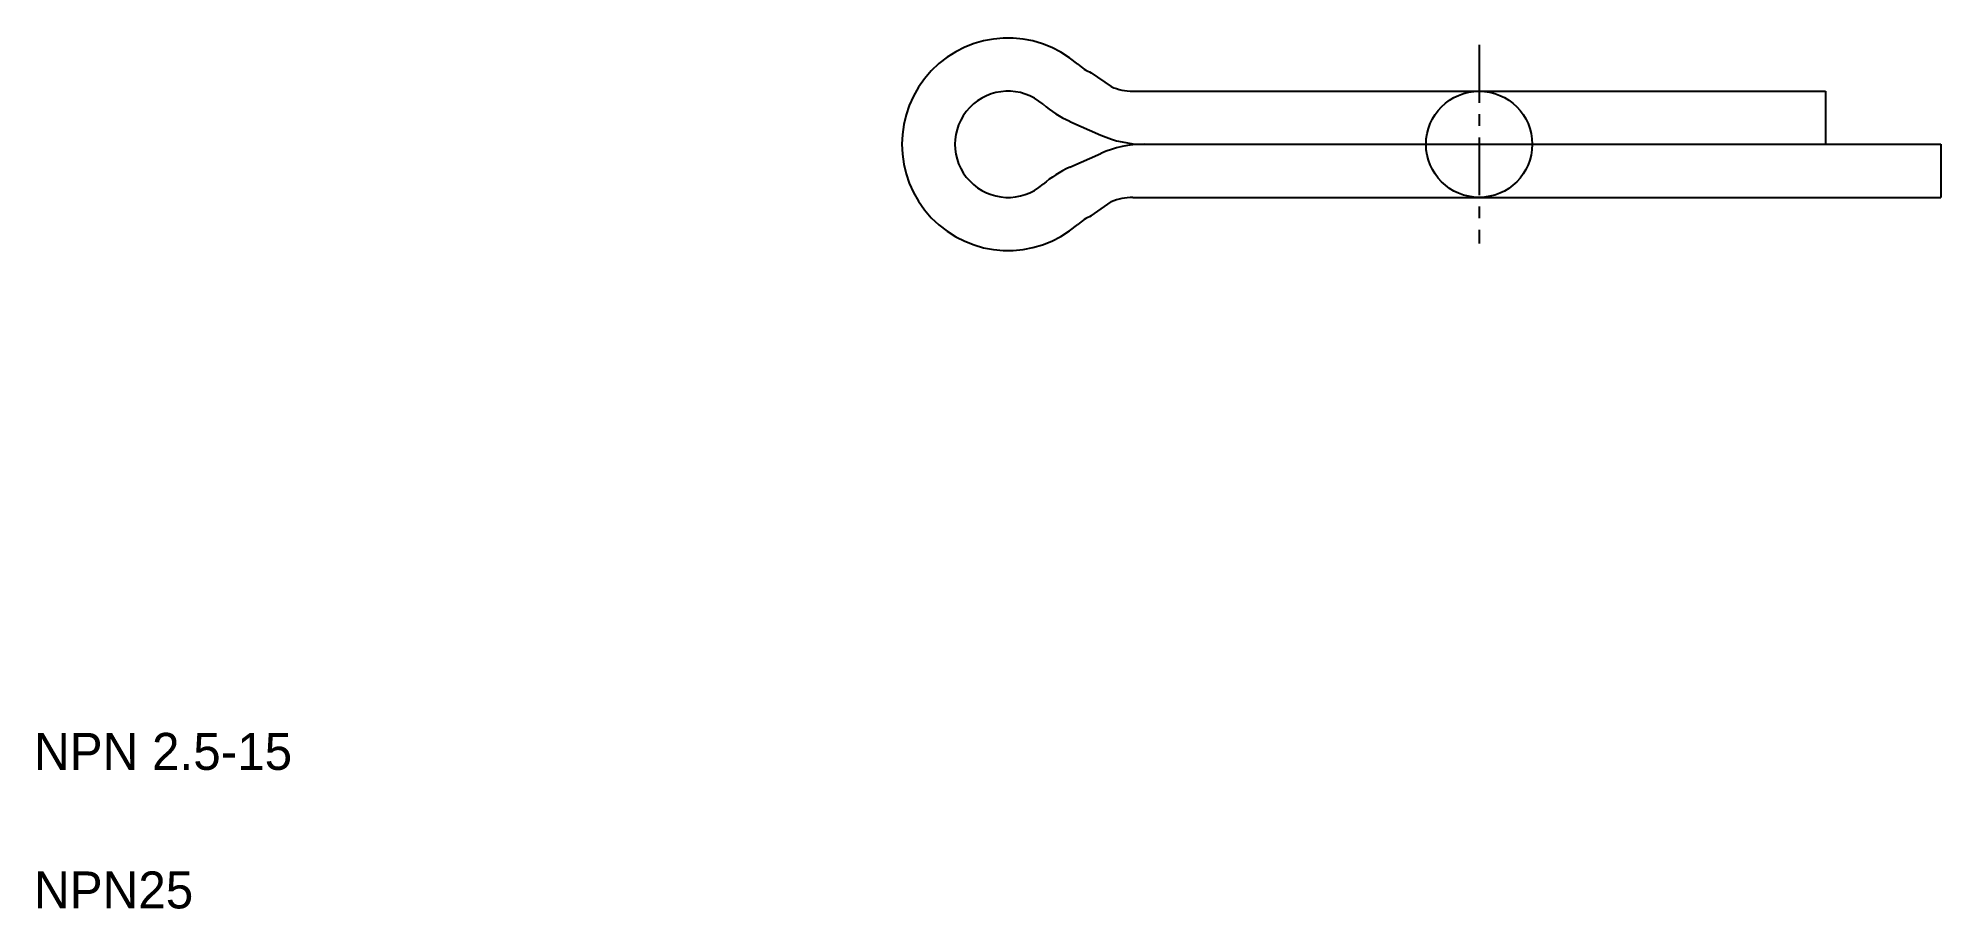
# Model space of a CAD drawing. Extents: x 2.1 to 43.3, y 2 to 20.8.
import ezdxf

# ---------------------------------------------------------------- set-up
doc = ezdxf.new("R2010")
doc.units = 0
doc.linetypes.add('CENTER', pattern=[2, 1.25, -0.25, 0.25, -0.25])
doc.layers.get('0').update_dxf_attribs({"linetype": 'CONTINUOUS'})
doc.layers.add('CENTER', color=1, linetype='CENTER')

msp = doc.modelspace()

# ---------------------------------------------------------------- linework, layer by layer
at = {"color": 7, "linetype": 'CONTINUOUS'}
for p, q in [((24.895, 20.093), (25.327, 19.793)), ((25.793, 19.694), (40.793, 19.694)), ((40.793, 19.694), (40.793, 18.544)), ((24.428, 19.041), (25.104, 18.742)), ((26.037, 18.544), (43.293, 18.544)), ((43.293, 18.544), (43.293, 17.394)), ((24.428, 18.047), (25.104, 18.346)), ((25.793, 17.394), (43.293, 17.394)), ((30.168, 17.394), (30.168, 17.394)), ((34.543, 17.394), (34.543, 17.394)), ((24.895, 16.995), (25.327, 17.295))]:
    msp.add_line(p, q, dxfattribs=at)
at = {"color": 3, "linetype": 'CONTINUOUS'}
msp.add_circle((33.293, 18.544), 1.15, dxfattribs=at)
at = {"color": 7, "linetype": 'CONTINUOUS'}
for centre, radius, start, end in [((23.093, 18.544), 2.3, 48.8999, 311.1001), ((25.361, 21.144), 1.15, 228.8999, 246.0747), ((25.793, 20.844), 1.15, 246.0747, 270), ((23.093, 18.544), 1.15, 48.8999, 311.1001), ((25.361, 21.144), 2.3, 228.8999, 246.0747), ((26.037, 20.844), 2.3, 246.0747, 270), ((26.037, 16.244), 2.3, 90, 113.9253), ((25.361, 15.944), 2.3, 113.9253, 131.1001), ((25.793, 16.244), 1.15, 90, 113.9253), ((25.361, 15.944), 1.15, 113.9253, 131.1001)]:
    msp.add_arc(centre, radius, start, end, dxfattribs=at)
at = {"layer": 'CENTER', "color": 1, "linetype": 'CENTER'}
msp.add_line((33.293, 20.694), (33.293, 16.394), dxfattribs=at)

# ---------------------------------------------------------------- texts
at = {"color": 7, "linetype": 'CONTINUOUS'}
for s, p in [('NPN 2.5-15', (2, 5)), ('NPN25', (2, 2))]:
    msp.add_text(s, height=0.8, dxfattribs=at).set_placement(p)

doc.saveas('drawing.dxf')
